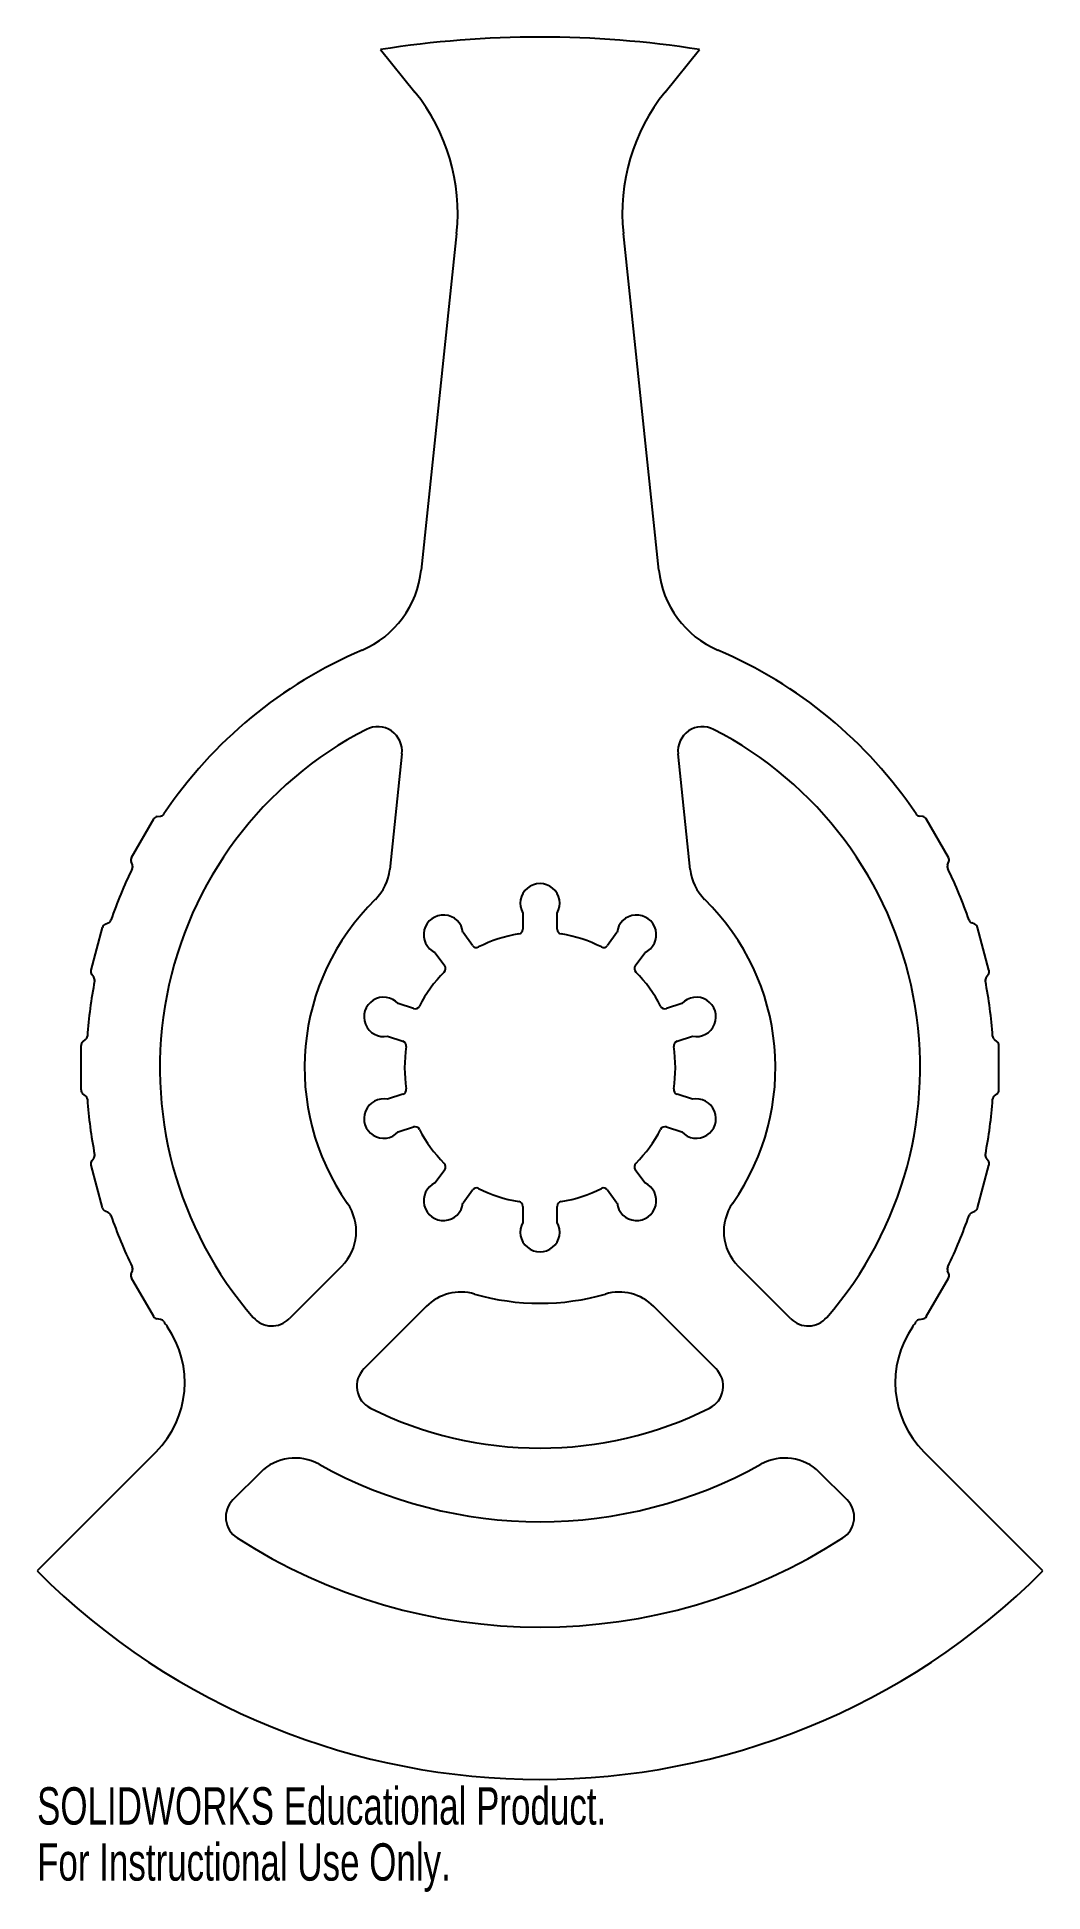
# Model space of a CAD drawing. Header units: inches. Extents: x -2.56 to 2.56, y -4.2 to 5.25.
import ezdxf

# ---------------------------------------------------------------- set-up
doc = ezdxf.new("R2010")
doc.units = ezdxf.units.IN
doc.header["$MEASUREMENT"] = 0
doc.styles.add('SLDTEXTSTYLE0', font='TXT', dxfattribs={"width": 0.7})

msp = doc.modelspace()

# ---------------------------------------------------------------- linework, layer by layer
at = {"color": 7, "linetype": 'Continuous', "lineweight": 25}
for p, q in [((-0.8125, 5.1867), (-0.6376, 4.97)), ((0.6376, 4.97), (0.8125, 5.1867)), ((-0.425, 4.25), (-0.6052, 2.5351)), ((0.6052, 2.5351), (0.425, 4.25)), ((-0.7036, 1.5993), (-0.7655, 1.0102)), ((0.7655, 1.0102), (0.7036, 1.5993)), ((-2.082, 1.0716), (-1.969, 1.2673)), ((-1.9512, 1.2795), (-1.9343, 1.2821)), ((1.9512, 1.2795), (1.9343, 1.2821)), ((2.082, 1.0716), (1.969, 1.2673)), ((-2.0775, 1.0342), (-2.0837, 1.05)), ((2.0775, 1.0342), (2.0837, 1.05)), ((-0.0875, 0.7881), (-0.0875, 0.7061)), ((0.0875, 0.7061), (0.0875, 0.7881)), ((-2.2884, 0.4962), (-2.2299, 0.7145)), ((-2.2158, 0.7309), (-2.2002, 0.7377)), ((-0.3442, 0.6227), (-0.3924, 0.689)), ((0.3924, 0.689), (0.3442, 0.6227)), ((2.2158, 0.7309), (2.2002, 0.7377)), ((2.2884, 0.4962), (2.2299, 0.7145)), ((-0.534, 0.5861), (-0.4858, 0.5198)), ((0.4858, 0.5198), (0.534, 0.5861)), ((-2.2743, 0.4612), (-2.2844, 0.4749)), ((2.2743, 0.4612), (2.2844, 0.4749)), ((-0.6445, 0.3014), (-0.7225, 0.3267)), ((0.7225, 0.3267), (0.6445, 0.3014)), ((-2.3389, -0.113), (-2.3389, 0.113)), ((-2.3295, 0.1325), (-2.3162, 0.1431)), ((-0.7765, 0.1603), (-0.6986, 0.135)), ((0.6986, 0.135), (0.7765, 0.1603)), ((2.3295, 0.1325), (2.3162, 0.1431)), ((2.3389, -0.113), (2.3389, 0.113)), ((-2.3162, -0.1431), (-2.3295, -0.1325)), ((-0.6986, -0.135), (-0.7765, -0.1603)), ((0.7765, -0.1603), (0.6986, -0.135)), ((2.3162, -0.1431), (2.3295, -0.1325)), ((-0.7225, -0.3267), (-0.6445, -0.3014)), ((0.6445, -0.3014), (0.7225, -0.3267)), ((-2.2844, -0.4749), (-2.2743, -0.4612)), ((2.2844, -0.4749), (2.2743, -0.4612)), ((-2.2299, -0.7145), (-2.2884, -0.4962)), ((-0.4858, -0.5198), (-0.534, -0.5861)), ((0.534, -0.5861), (0.4858, -0.5198)), ((2.2299, -0.7145), (2.2884, -0.4962)), ((-0.3924, -0.689), (-0.3442, -0.6227)), ((0.3442, -0.6227), (0.3924, -0.689)), ((-2.2002, -0.7377), (-2.2158, -0.7309)), ((-0.0875, -0.7061), (-0.0875, -0.7881)), ((0.0875, -0.7881), (0.0875, -0.7061)), ((2.2002, -0.7377), (2.2158, -0.7309)), ((-2.0837, -1.05), (-2.0775, -1.0342)), ((-1.01, -1.01), (-1.2786, -1.2786)), ((1.2786, -1.2786), (1.01, -1.01)), ((2.0837, -1.05), (2.0775, -1.0342)), ((-1.969, -1.2673), (-2.082, -1.0716)), ((1.969, -1.2673), (2.082, -1.0716)), ((-0.5797, -1.2161), (-0.8972, -1.5336)), ((0.8972, -1.5336), (0.5797, -1.2161)), ((-1.9343, -1.2821), (-1.9512, -1.2795)), ((1.9343, -1.2821), (1.9512, -1.2795)), ((-1.9571, -1.9571), (-2.5633, -2.5633)), ((2.5633, -2.5633), (1.9571, -1.9571)), ((-1.4248, -2.0612), (-1.5649, -2.2013)), ((1.5649, -2.2013), (1.4248, -2.0612))]:
    msp.add_line(p, q, dxfattribs=at)
for centre, radius, start, end in [((0, 0), 5.25, 81.09701, 98.90299), ((-1.4026, 4.3527), 0.983, 354, 38.90299), ((1.4026, 4.3527), 0.983, 141.09701, 186), ((-1.1025, 2.5874), 0.5, 293.07901, 354), ((1.1025, 2.5874), 0.5, 186, 246.92099), ((0, 0), 2.3125, 113.07901, 146.00991), ((0, 0), 2.3125, 33.99009, 66.92099), ((0, 0), 1.9375, 117.17958, 221.04543), ((-0.8279, 1.6124), 0.125, 354, 117.17958), ((0.8279, 1.6124), 0.125, 62.82042, 186), ((0, 0), 1.9375, 318.95457, 62.82042), ((-1.9474, 1.2548), 0.025, 98.65981, 150), ((-1.9381, 1.3068), 0.025, 278.65981, 326.00991), ((1.9381, 1.3068), 0.025, 213.99009, 261.34019), ((1.9474, 1.2548), 0.025, 30, 81.34019), ((-2.0604, 1.0591), 0.025, 150, 201.34019), ((2.0604, 1.0591), 0.025, 338.65981, 30), ((0, 0), 2.3125, 153.99009, 161.00991), ((-2.1008, 1.0251), 0.025, 333.99009, 21.34019), ((-1.0141, 1.0363), 0.25, 314.37977, 354), ((1.0141, 1.0363), 0.25, 186, 225.62023), ((2.1008, 1.0251), 0.025, 158.65981, 206.00991), ((0, 0), 2.3125, 18.99009, 26.00991), ((0, 0), 1.2, 134.37977, 215.07181), ((0, 0.8375), 0.1005, 330.53389, 209.46611), ((0, 0), 1.2, 324.92819, 45.62023), ((-0.4923, 0.6776), 0.1005, 6.53389, 245.46611), ((0.4923, 0.6776), 0.1005, 294.53389, 173.46611), ((-2.2058, 0.708), 0.025, 113.65981, 165), ((-2.2103, 0.7606), 0.025, 293.65981, 341.00991), ((0, 0), 0.69, 99.05269, 116.94731), ((-0.1125, 0.7061), 0.025, 279.05269, 0), ((0.1125, 0.7061), 0.025, 180, 260.94731), ((0, 0), 0.69, 63.05269, 80.94731), ((2.2103, 0.7606), 0.025, 198.99009, 246.34019), ((2.2058, 0.708), 0.025, 15, 66.34019), ((-0.324, 0.6374), 0.025, 216, 296.94731), ((0.324, 0.6374), 0.025, 243.05269, 324), ((-2.2643, 0.4897), 0.025, 165, 216.34019), ((0, 0), 0.69, 135.05269, 152.94731), ((-0.506, 0.5051), 0.025, 315.05269, 36), ((0.506, 0.5051), 0.025, 144, 224.94731), ((0, 0), 0.69, 27.05269, 44.94731), ((2.2643, 0.4897), 0.025, 323.65981, 15), ((0, 0), 2.3125, 168.99009, 176.00991), ((-2.2945, 0.4464), 0.025, 348.99009, 36.34019), ((2.2945, 0.4464), 0.025, 143.65981, 191.00991), ((0, 0), 2.3125, 3.99009, 11.00991), ((-0.7965, 0.2588), 0.1005, 42.53389, 281.46611), ((-0.6368, 0.3252), 0.025, 252, 332.94731), ((0.6368, 0.3252), 0.025, 207.05269, 288), ((0.7965, 0.2588), 0.1005, 258.53389, 137.46611), ((-2.3139, 0.113), 0.025, 128.65981, 180), ((-2.3318, 0.1627), 0.025, 308.65981, 356.00991), ((-0.7063, 0.1112), 0.025, 351.05269, 72), ((0, 0), 0.69, 171.05269, 188.94731), ((0.7063, 0.1112), 0.025, 108, 188.94731), ((0, 0), 0.69, 351.05269, 8.94731), ((2.3318, 0.1627), 0.025, 183.99009, 231.34019), ((2.3139, 0.113), 0.025, 0, 51.34019), ((-2.3139, -0.113), 0.025, 180, 231.34019), ((-2.3318, -0.1627), 0.025, 3.99009, 51.34019), ((0, 0), 2.3125, 183.99009, 191.00991), ((-0.7965, -0.2588), 0.1005, 78.53389, 317.46611), ((-0.7063, -0.1112), 0.025, 288, 8.94731), ((0.7063, -0.1112), 0.025, 171.05269, 252), ((0.7965, -0.2588), 0.1005, 222.53389, 101.46611), ((0, 0), 2.3125, 348.99009, 356.00991), ((2.3318, -0.1627), 0.025, 128.65981, 176.00991), ((2.3139, -0.113), 0.025, 308.65981, 0), ((-0.6368, -0.3252), 0.025, 27.05269, 108), ((0, 0), 0.69, 207.05269, 224.94731), ((0, 0), 0.69, 315.05269, 332.94731), ((0.6368, -0.3252), 0.025, 72, 152.94731), ((-2.2945, -0.4464), 0.025, 323.65981, 11.00991), ((2.2945, -0.4464), 0.025, 168.99009, 216.34019), ((-2.2643, -0.4897), 0.025, 143.65981, 195), ((-0.506, -0.5051), 0.025, 324, 44.94731), ((0.506, -0.5051), 0.025, 135.05269, 216), ((2.2643, -0.4897), 0.025, 345, 36.34019), ((-0.4923, -0.6776), 0.1005, 114.53389, 353.46611), ((-0.324, -0.6374), 0.025, 63.05269, 144), ((0, 0), 0.69, 243.05269, 260.94731), ((0, 0), 0.69, 279.05269, 296.94731), ((0.324, -0.6374), 0.025, 36, 116.94731), ((0.4923, -0.6776), 0.1005, 186.53389, 65.46611), ((-2.2058, -0.708), 0.025, 195, 246.34019), ((-2.2103, -0.7606), 0.025, 18.99009, 66.34019), ((0, 0), 2.3125, 198.99009, 206.00991), ((-1.1867, -0.8332), 0.25, 315, 35.07181), ((-0.1125, -0.7061), 0.025, 0, 80.94731), ((0.1125, -0.7061), 0.025, 99.05269, 180), ((1.1867, -0.8332), 0.25, 144.92819, 225), ((0, 0), 2.3125, 333.99009, 341.00991), ((2.2103, -0.7606), 0.025, 113.65981, 161.00991), ((2.2058, -0.708), 0.025, 293.65981, 345), ((0, -0.8375), 0.1005, 150.53389, 29.46611), ((-2.1008, -1.0251), 0.025, 338.65981, 26.00991), ((2.1008, -1.0251), 0.025, 153.99009, 201.34019), ((-2.0604, -1.0591), 0.025, 158.65981, 210), ((2.0604, -1.0591), 0.025, 330, 21.34019), ((-0.4029, -1.3929), 0.25, 73.86573, 135), ((0, 0), 1.2, 253.86573, 286.13427), ((0.4029, -1.3929), 0.25, 45, 106.13427), ((-1.9474, -1.2548), 0.025, 210, 261.34019), ((-2.3106, -1.6035), 0.5, 315, 34.75965), ((-1.9381, -1.3068), 0.025, 33.99009, 81.34019), ((0, 0), 2.3125, 213.99009, 214.75965), ((-1.367, -1.1902), 0.125, 221.04543, 315), ((1.367, -1.1902), 0.125, 225, 318.95457), ((2.3106, -1.6035), 0.5, 145.24035, 225), ((0, 0), 2.3125, 325.24035, 326.00991), ((1.9381, -1.3068), 0.025, 98.65981, 146.00991), ((1.9474, -1.2548), 0.025, 278.65981, 330), ((-0.8088, -1.622), 0.125, 135, 243.49618), ((0.8088, -1.622), 0.125, 296.50382, 45), ((0, 0), 1.9375, 243.49618, 296.50382), ((-1.2481, -2.238), 0.25, 60.85303, 135), ((0, 0), 2.3125, 240.85303, 299.14697), ((1.2481, -2.238), 0.25, 45, 119.14697), ((-1.4765, -2.2897), 0.125, 135, 237.18377), ((1.4765, -2.2897), 0.125, 302.81623, 45), ((0, 0), 2.8495, 237.18377, 302.81623), ((0, 0), 3.625, 225, 315)]:
    msp.add_arc(centre, radius, start, end, dxfattribs=at)

# ---------------------------------------------------------------- texts
at = {"color": 7, "linetype": 'Continuous', "char_height": 0.1903, "attachment_point": 1, "style": 'SLDTEXTSTYLE0'}
for s, insert in [('SOLIDWORKS Educational Product.', (-2.5633, -3.6651)), ('For Instructional Use Only.', (-2.5633, -3.9506))]:
    msp.add_mtext(s, dxfattribs=dict(at, insert=insert))

doc.saveas('drawing.dxf')
